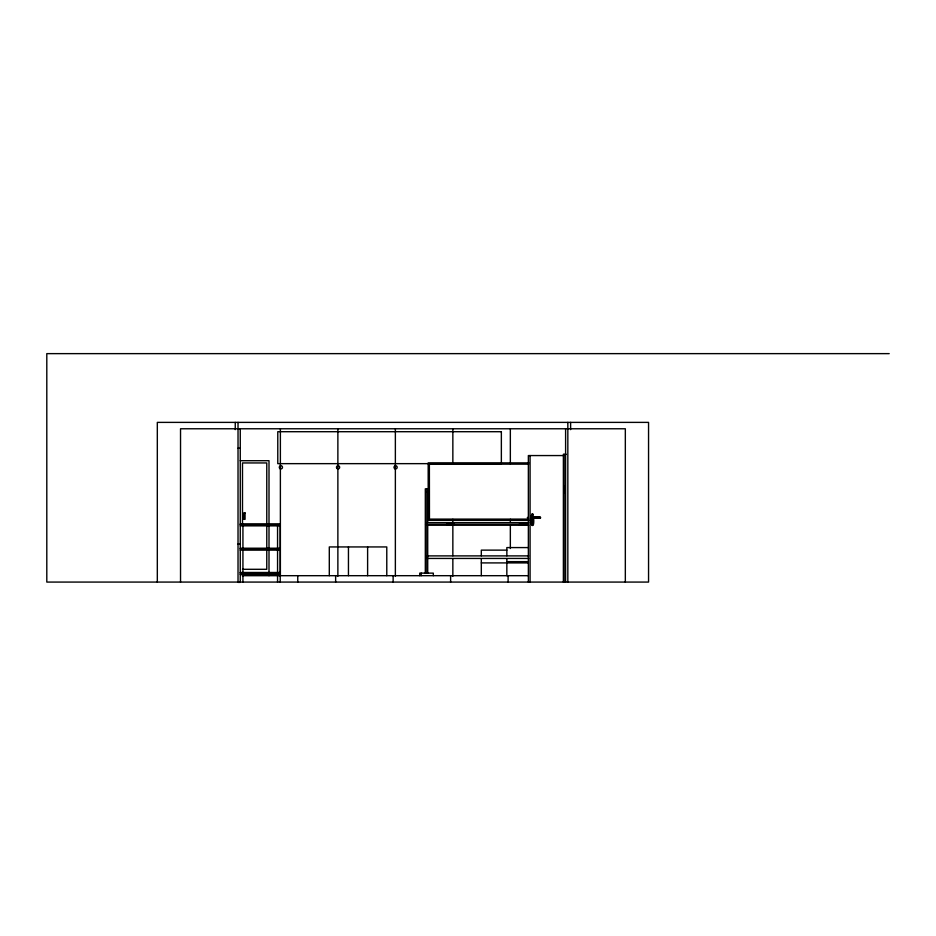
<?xml version="1.0" encoding="UTF-8"?>
<svg xmlns="http://www.w3.org/2000/svg" width="936" height="936" viewBox="0 0 936 936"><rect width="100%" height="100%" fill="white"/><g stroke="black" fill="none" stroke-linecap="round" stroke-linejoin="round"><path stroke-width="1.4" d="M518.766 524.499L526.933 524.499L526.687 525.201L526.617 523.832L526.933 524.499M519.901 524.698L520.053 524.499M526.863 524.991L519.808 525.026L519.925 524.347M520.72 524.031L520.79 524.991M520.861 524.499L520.451 524.768M534.807 518.041L534.784 517.128M540.505 517.889C541.078 517.807 531.543 516.918 532.116 517.889M532.572 525.517C529.998 524.909 530.431 515.022 532.373 514.028M532.163 525.482C532.327 525.412 529.612 515.923 532.572 513.993M532.338 522.627C530.127 525.505 534.514 517.479 532.245 524.02M532.912 521.656L531.952 522.405M532.701 521.492L532.128 523.75M532.362 513.993C535.954 521.153 531.391 535.298 532.561 514.028M427.003 491.856L428.501 491.412M519.41 524.394L526.863 524.02M428.384 491.33L428.384 491.938M526.898 524.16L519.772 524.031M519.41 524.558L519.679 524.64M453.609 525.108L453.679 523.294L447.104 523.294L447.104 525.026L453.445 525.154M528.419 518.333L527.272 517.725L528.419 517.128M889.2 353.632L46.8 353.632L46.8 582.075L648.554 582.075L648.554 422.382L157.318 422.382L157.318 582.075M238.025 429.062L240.259 429.062M238.025 448.227L240.259 448.227M566.257 454.311L563.378 454.311L563.378 582.075M563.776 455.563L528.36 455.563L528.36 582.075M240.259 460.699L269.006 460.699L269.006 575.687M528.805 462.887L428.185 462.887L428.185 520.381L528.805 520.381M528.653 464.162L429.378 464.162L429.448 519.106L528.653 519.106M564.724 486.603L564.724 492.43M426.839 491.856L428.501 491.856M564.689 493.038L565.192 485.714L565.075 493.33M565.192 493.33L564.689 485.714M531.823 514.285L533.122 514.285M532.338 517.187L540.306 517.187M532.233 517.292L540.388 517.292M532.116 517.573L540.505 517.573M532.093 517.725L540.517 517.725M540.458 518.041L532.198 517.514M532.338 518.263L540.306 518.263M528.629 522.674L427.038 522.674L427.038 525.225M520.685 523.844L526.746 523.832M532.607 523.75L532.151 523.914M240.259 523.949L280.215 523.949L280.215 582.075M528.161 524.324L425.576 524.324L425.903 525.225L528.629 525.225M240.259 524.581L280.215 524.581M526.921 524.686L519.082 524.722M526.898 524.85L519.433 524.663L519.995 524.885M240.259 525.856L280.215 525.856M238.025 544.038L240.259 544.038M528.337 547.583L506.832 547.583L506.867 555.82M240.259 548.215L280.215 548.215M240.259 548.859L280.215 548.859M240.259 550.134L280.215 550.134M506.867 550.134L481.315 550.134L481.315 555.82M528.629 555.89L427.038 555.89L427.038 558.441L528.629 558.441M506.832 561.635L528.337 561.635M481.315 562.91L528.126 562.91M242.494 569.299L266.772 569.299L266.772 462.946L242.494 462.946L242.494 524.137M240.259 572.493L280.215 572.493M240.259 573.136L280.215 573.136M240.259 574.411L280.215 574.411M242.213 575.687L528.232 575.687M625.33 582.075L625.33 428.77L180.531 428.77L180.531 582.075M570.621 422.382L570.621 429.636M567.836 422.382L567.836 582.075M565.601 428.77L565.601 582.075M564.853 489.013L564.853 490.031M564.022 454.311L564.022 582.075M530.08 455.563L530.08 582.075M510.342 428.77L510.342 463.811M510.342 519.293L510.342 522.218M510.342 525.131L510.342 548.496M508.108 575.687L508.108 582.075M506.867 558.652L506.832 575.687M481.315 558.652L481.315 575.687M452.849 428.77L452.849 463.811M452.849 519.293L452.849 522.218M452.849 525.131L452.849 555.797M452.849 558.71L452.849 576.237M452.708 523.294L452.708 525.026M450.614 575.687L450.614 582.075M433.31 575.687L433.31 573.136L419.737 573.136L419.737 575.687M427.717 522.253L427.717 488.814L425.318 488.814L425.318 573.136M427.717 525.154L427.717 573.136M426.804 488.814L426.804 573.136M421.223 573.136L421.223 575.687M395.366 428.77L395.366 576.237M393.132 575.687L393.132 582.075M386.779 575.687L386.779 546.94L329.296 546.94L329.296 575.687M367.614 546.94L367.614 575.687M348.449 546.94L348.449 575.687M337.873 428.77L337.873 576.237M335.638 575.687L335.638 582.075M297.753 575.687L297.753 582.075M280.379 428.77L280.379 576.237M277.559 524.581L277.559 582.075M242.927 524.581L242.927 582.075M240.259 428.77L240.259 582.367L238.025 582.367L238.025 422.382M235.252 422.382L235.252 429.636M521.141 524.324L521.375 525.201L521.141 524.324M501.357 431.707L277.781 431.707L277.781 463.648L501.357 463.648L501.357 431.707M428.536 491.634L426.816 491.634L428.524 491.716M245.056 512.928L243.769 512.928L243.769 519.316L245.056 519.316L245.056 512.928M394.805 468.69A1.591 1.591 0 0 0 397.192 467.31A1.591 1.591 0 0 0 394.805 465.929A1.591 1.591 0 0 0 394.805 468.69M337.264 468.69A1.591 1.591 0 0 0 339.663 467.31A1.591 1.591 0 0 0 337.264 465.929A1.591 1.591 0 0 0 337.264 468.69M280.086 468.69A1.591 1.591 0 0 0 282.485 467.31A1.591 1.591 0 0 0 280.086 465.929A1.591 1.591 0 0 0 280.086 468.69"/></g></svg>
